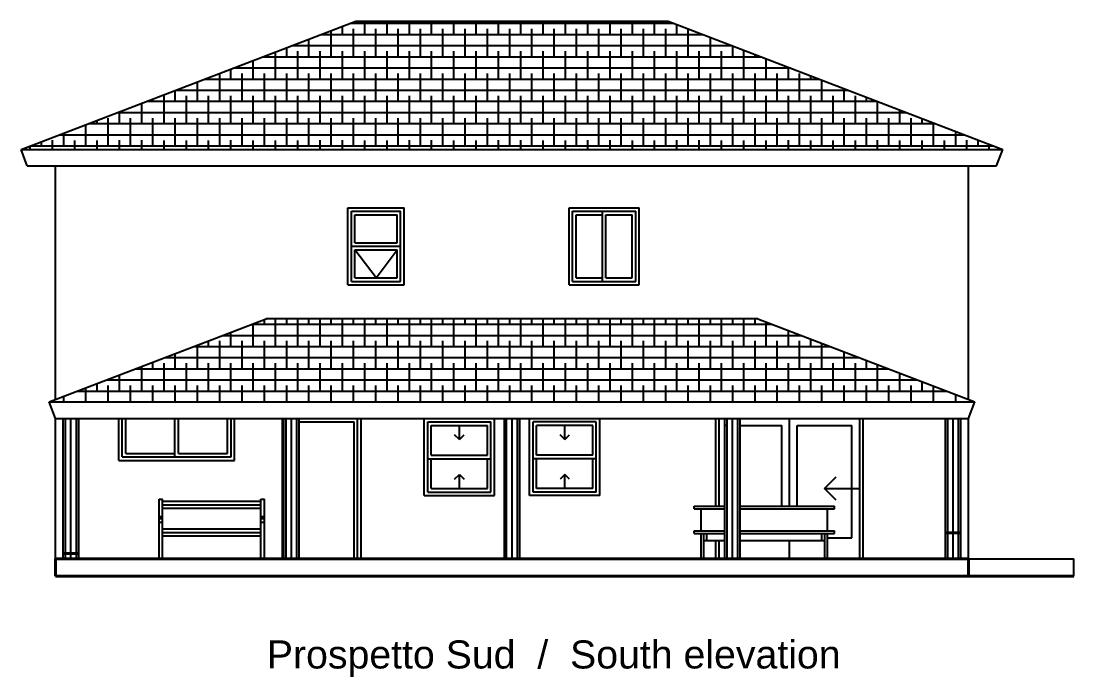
# Model space of a CAD drawing. Header units: millimetres. Extents: x 2491 to 2548.8, y 1338.3 to 1412.1.
# Drawn here: x 2531.46 to 2546.45, y 1376.29 to 1385.63 of the extents above; entities that cross this region are included whole.
import ezdxf

# ---------------------------------------------------------------- set-up
doc = ezdxf.new("R2010")
doc.units = ezdxf.units.MM
for name, color, linetype, lineweight in [('ARREDI attrezzature - furniture', 175, 'Continuous', 9), ('MURATURA sezioni - section wall', 7, 'Continuous', 40), ('PROIEZIONI - projections', 145, 'Continuous', 13), ('PROIEZIONI finissime - fine lines', 251, 'Continuous', 9)]:
    doc.layers.add(name, color=color, linetype=linetype, lineweight=lineweight)
doc.layers.add('COPERTURA - roof', color=25, linetype='Continuous')
doc.layers.add('SCRITTE - txt', color=252, linetype='Continuous')
doc.styles.get("Standard").update_dxf_attribs({"font": 'arial.ttf'})
pattern_1 = [(0, (0, 2.0912), (4e-17, 0.15875), []), (90, (0, 2.0912), (-0.15875, 0.3175), [0.396875, -0.238125])]

msp = doc.modelspace()

# ---------------------------------------------------------------- hatches: boundary and pattern name
at = {"layer": 'COPERTURA - roof'}
h = msp.add_hatch(dxfattribs=at)
h.set_pattern_fill('ANSI38', color=256, scale=0.05, angle=315, style=0)
h.set_pattern_definition(pattern_1)
h.paths.add_polyline_path([(2540.67, 1385.63), (2536.22, 1385.63), (2531.456, 1383.801), (2545.435, 1383.801)])
h = msp.add_hatch(dxfattribs=at)
h.set_pattern_fill('ANSI38', color=256, scale=0.05, angle=315, style=0)
h.set_pattern_definition(pattern_1)
h.paths.add_polyline_path([(2545.036, 1380.204), (2541.947, 1381.389), (2534.946, 1381.39), (2531.856, 1380.204)])

# ---------------------------------------------------------------- linework, layer by layer
at = {"layer": 'ARREDI attrezzature - furniture', "linetype": 'Continuous', "lineweight": -3}
for p, q in [((2533.421, 1377.971), (2533.421, 1378.821)), ((2533.421, 1378.821), (2533.471, 1378.821)), ((2533.471, 1378.791), (2533.471, 1378.821)), ((2533.471, 1377.971), (2533.471, 1378.821)), ((2534.871, 1378.791), (2534.871, 1378.821)), ((2534.871, 1378.821), (2534.921, 1378.821)), ((2534.871, 1377.971), (2534.871, 1378.821)), ((2534.921, 1377.971), (2534.921, 1378.821)), ((2533.471, 1378.716), (2533.471, 1378.791)), ((2533.471, 1378.791), (2534.871, 1378.791)), ((2533.471, 1378.741), (2534.871, 1378.741)), ((2533.471, 1378.691), (2534.871, 1378.691)), ((2534.871, 1378.716), (2534.871, 1378.791)), ((2541.039, 1378.681), (2541.039, 1378.721)), ((2541.039, 1378.721), (2541.477, 1378.721)), ((2541.039, 1378.681), (2541.139, 1378.681)), ((2541.139, 1378.371), (2541.139, 1378.681)), ((2541.139, 1378.681), (2541.477, 1378.681)), ((2541.696, 1378.721), (2543.039, 1378.721)), ((2541.696, 1378.681), (2542.939, 1378.681)), ((2542.939, 1378.371), (2542.939, 1378.681)), ((2542.939, 1378.681), (2543.039, 1378.681)), ((2543.039, 1378.681), (2543.039, 1378.721)), ((2533.421, 1378.571), (2533.471, 1378.571)), ((2533.421, 1378.546), (2533.471, 1378.546)), ((2534.871, 1378.571), (2534.921, 1378.571)), ((2534.871, 1378.546), (2534.921, 1378.546)), ((2533.421, 1378.491), (2533.471, 1378.491)), ((2533.471, 1378.296), (2533.471, 1378.396)), ((2533.471, 1378.396), (2534.871, 1378.396)), ((2533.507, 1378.396), (2533.532, 1378.396)), ((2533.607, 1378.396), (2533.632, 1378.396)), ((2533.707, 1378.396), (2533.732, 1378.396)), ((2533.807, 1378.396), (2533.832, 1378.396)), ((2533.907, 1378.396), (2533.932, 1378.396)), ((2534.007, 1378.396), (2534.032, 1378.396)), ((2534.107, 1378.396), (2534.132, 1378.396)), ((2534.207, 1378.396), (2534.232, 1378.396)), ((2534.307, 1378.396), (2534.332, 1378.396)), ((2534.407, 1378.396), (2534.432, 1378.396)), ((2534.507, 1378.396), (2534.532, 1378.396)), ((2534.607, 1378.396), (2534.632, 1378.396)), ((2534.707, 1378.396), (2534.732, 1378.396)), ((2534.807, 1378.396), (2534.832, 1378.396)), ((2534.871, 1378.491), (2534.921, 1378.491)), ((2534.871, 1378.296), (2534.871, 1378.396)), ((2541.039, 1378.331), (2541.039, 1378.371)), ((2541.039, 1378.371), (2541.139, 1378.371)), ((2541.139, 1378.371), (2541.477, 1378.371)), ((2541.696, 1378.371), (2542.939, 1378.371)), ((2542.939, 1378.371), (2543.039, 1378.371)), ((2543.039, 1378.331), (2543.039, 1378.371)), ((2533.471, 1378.346), (2534.871, 1378.346)), ((2533.471, 1377.971), (2533.471, 1378.296)), ((2533.471, 1378.296), (2534.871, 1378.296)), ((2534.871, 1377.971), (2534.871, 1378.296)), ((2541.039, 1378.331), (2541.139, 1378.331)), ((2541.139, 1377.971), (2541.139, 1378.331)), ((2541.139, 1378.331), (2541.477, 1378.331)), ((2541.179, 1378.231), (2541.179, 1378.331)), ((2541.179, 1377.971), (2541.179, 1378.231)), ((2541.179, 1378.231), (2541.477, 1378.231)), ((2541.219, 1378.231), (2541.219, 1378.331)), ((2541.696, 1378.331), (2542.939, 1378.331)), ((2541.696, 1378.231), (2542.899, 1378.231)), ((2542.859, 1378.231), (2542.859, 1378.331)), ((2542.899, 1378.231), (2542.899, 1378.331)), ((2542.899, 1377.971), (2542.899, 1378.231)), ((2542.939, 1377.971), (2542.939, 1378.331)), ((2542.939, 1378.331), (2543.039, 1378.331)), ((2533.421, 1377.971), (2533.471, 1377.971)), ((2534.871, 1377.971), (2534.921, 1377.971))]:
    msp.add_line(p, q, dxfattribs=at)
at = {"layer": 'MURATURA sezioni - section wall', "color": 251}
for p, q in [((2544.617, 1378.34), (2544.836, 1378.34)), ((2532.057, 1378.048), (2532.276, 1378.048))]:
    msp.add_line(p, q, dxfattribs=at)
at = {"layer": 'MURATURA sezioni - section wall'}
for p, q in [((2531.946, 1377.721), (2531.946, 1377.971)), ((2531.946, 1377.971), (2544.946, 1377.971)), ((2531.946, 1377.971), (2543.896, 1377.971)), ((2544.946, 1377.721), (2544.946, 1377.971)), ((2544.946, 1377.721), (2531.946, 1377.721)), ((2544.946, 1377.721), (2546.446, 1377.721))]:
    msp.add_line(p, q, dxfattribs=at)
at = {"layer": 'PROIEZIONI - projections', "linetype": 'Continuous', "lineweight": -3}
for p, q in [((2531.456, 1383.801), (2536.22, 1385.63)), ((2536.22, 1385.63), (2540.67, 1385.63)), ((2540.67, 1385.63), (2545.435, 1383.801)), ((2531.456, 1383.801), (2545.435, 1383.801)), ((2531.545, 1383.567), (2531.456, 1383.801)), ((2545.345, 1383.567), (2545.435, 1383.801)), ((2531.545, 1383.567), (2545.345, 1383.567)), ((2531.946, 1380.238), (2531.946, 1383.567)), ((2544.946, 1380.238), (2544.946, 1383.567)), ((2536.11, 1381.871), (2536.11, 1382.971)), ((2536.11, 1382.971), (2536.91, 1382.971)), ((2536.91, 1381.871), (2536.91, 1382.971)), ((2539.257, 1381.871), (2539.257, 1382.971)), ((2539.257, 1382.971), (2540.257, 1382.971)), ((2540.257, 1381.871), (2540.257, 1382.971)), ((2536.11, 1381.871), (2536.91, 1381.871)), ((2539.257, 1381.871), (2540.257, 1381.871)), ((2531.856, 1380.204), (2534.946, 1381.39)), ((2541.947, 1381.389), (2534.946, 1381.39)), ((2541.947, 1381.389), (2545.036, 1380.204)), ((2531.856, 1380.204), (2545.036, 1380.204)), ((2531.946, 1379.97), (2531.856, 1380.204)), ((2544.947, 1379.97), (2545.036, 1380.204)), ((2531.946, 1377.971), (2531.946, 1379.97)), ((2531.946, 1379.97), (2544.947, 1379.97)), ((2532.846, 1379.371), (2532.846, 1379.97)), ((2534.496, 1379.371), (2534.496, 1379.97)), ((2536.296, 1377.971), (2536.296, 1379.97)), ((2537.196, 1378.871), (2537.196, 1379.97)), ((2538.196, 1378.871), (2538.196, 1379.97)), ((2538.696, 1378.871), (2538.696, 1379.97)), ((2539.696, 1378.871), (2539.696, 1379.97)), ((2541.346, 1378.721), (2541.346, 1379.97)), ((2543.446, 1377.971), (2543.446, 1379.97)), ((2544.946, 1377.971), (2544.946, 1379.97)), ((2532.846, 1379.371), (2534.496, 1379.371)), ((2537.196, 1378.871), (2538.196, 1378.871)), ((2539.696, 1378.871), (2538.696, 1378.871)), ((2541.346, 1377.971), (2541.346, 1378.231))]:
    msp.add_line(p, q, dxfattribs=at)
at = {"layer": 'PROIEZIONI finissime - fine lines', "linetype": 'Continuous', "lineweight": -3}
for p, q in [((2536.16, 1381.921), (2536.16, 1382.921)), ((2536.16, 1382.921), (2536.86, 1382.921)), ((2536.21, 1382.471), (2536.21, 1382.871)), ((2536.21, 1382.871), (2536.81, 1382.871)), ((2536.81, 1382.471), (2536.81, 1382.871)), ((2536.86, 1381.921), (2536.86, 1382.921)), ((2539.307, 1381.921), (2539.307, 1382.921)), ((2539.307, 1382.921), (2540.207, 1382.921)), ((2539.357, 1381.971), (2539.357, 1382.871)), ((2539.357, 1382.871), (2539.732, 1382.871)), ((2539.732, 1381.921), (2539.732, 1382.921)), ((2539.782, 1381.971), (2539.782, 1382.871)), ((2539.782, 1382.871), (2540.157, 1382.871)), ((2540.157, 1381.971), (2540.157, 1382.871)), ((2540.207, 1381.921), (2540.207, 1382.921)), ((2536.16, 1382.421), (2536.86, 1382.421)), ((2536.21, 1382.471), (2536.81, 1382.471)), ((2536.21, 1381.971), (2536.21, 1382.371)), ((2536.21, 1382.371), (2536.81, 1382.371)), ((2536.51, 1381.971), (2536.21, 1382.371)), ((2536.51, 1381.971), (2536.81, 1382.371)), ((2536.81, 1381.971), (2536.81, 1382.371)), ((2536.21, 1381.971), (2536.81, 1381.971)), ((2539.357, 1381.971), (2539.732, 1381.971)), ((2539.782, 1381.971), (2540.157, 1381.971)), ((2536.16, 1381.921), (2536.86, 1381.921)), ((2539.307, 1381.921), (2540.207, 1381.921)), ((2532.057, 1377.971), (2532.057, 1379.97)), ((2532.089, 1377.971), (2532.089, 1379.97)), ((2532.166, 1377.971), (2532.166, 1379.97)), ((2532.243, 1377.971), (2532.243, 1379.97)), ((2532.276, 1377.971), (2532.276, 1379.97)), ((2532.896, 1379.421), (2532.896, 1379.97)), ((2532.946, 1379.471), (2532.946, 1379.97)), ((2533.646, 1379.421), (2533.646, 1379.97)), ((2533.696, 1379.471), (2533.696, 1379.97)), ((2534.396, 1379.471), (2534.396, 1379.97)), ((2534.446, 1379.421), (2534.446, 1379.97)), ((2535.176, 1377.971), (2535.176, 1379.97)), ((2535.197, 1377.971), (2535.197, 1379.97)), ((2535.229, 1377.971), (2535.229, 1379.97)), ((2535.306, 1377.971), (2535.306, 1379.97)), ((2535.383, 1377.971), (2535.383, 1379.97)), ((2535.416, 1377.971), (2535.416, 1379.97)), ((2535.416, 1379.921), (2536.196, 1379.921)), ((2536.196, 1377.971), (2536.196, 1379.921)), ((2536.246, 1377.971), (2536.246, 1379.97)), ((2537.246, 1378.921), (2537.246, 1379.921)), ((2537.246, 1379.921), (2538.146, 1379.921)), ((2537.246, 1379.921), (2538.096, 1379.921)), ((2537.296, 1379.446), (2537.296, 1379.871)), ((2537.296, 1379.871), (2538.096, 1379.871)), ((2537.696, 1379.671), (2537.696, 1379.871)), ((2538.096, 1379.446), (2538.096, 1379.871)), ((2538.146, 1378.921), (2538.146, 1379.921)), ((2538.337, 1377.971), (2538.337, 1379.97)), ((2538.369, 1377.971), (2538.369, 1379.97)), ((2538.446, 1377.971), (2538.446, 1379.97)), ((2538.523, 1377.971), (2538.523, 1379.97)), ((2538.556, 1377.971), (2538.556, 1379.97)), ((2538.746, 1378.921), (2538.746, 1379.921)), ((2539.646, 1379.921), (2538.746, 1379.921)), ((2539.646, 1379.921), (2538.796, 1379.921)), ((2538.796, 1379.446), (2538.796, 1379.871)), ((2539.596, 1379.871), (2538.796, 1379.871)), ((2539.196, 1379.671), (2539.196, 1379.871)), ((2539.596, 1379.446), (2539.596, 1379.871)), ((2539.646, 1378.921), (2539.646, 1379.921)), ((2541.396, 1378.721), (2541.396, 1379.97)), ((2541.477, 1377.971), (2541.477, 1379.97)), ((2541.507, 1379.871), (2541.477, 1379.871)), ((2541.507, 1378.721), (2541.507, 1379.871)), ((2541.509, 1377.971), (2541.509, 1379.97)), ((2541.586, 1377.971), (2541.586, 1379.97)), ((2541.663, 1377.971), (2541.663, 1379.97)), ((2541.696, 1377.971), (2541.696, 1379.97)), ((2541.696, 1379.871), (2542.285, 1379.871)), ((2542.285, 1378.721), (2542.285, 1379.871)), ((2542.396, 1378.721), (2542.396, 1379.97)), ((2542.507, 1378.721), (2542.507, 1379.871)), ((2542.507, 1379.871), (2543.285, 1379.871)), ((2543.285, 1378.271), (2543.285, 1379.871)), ((2543.396, 1377.971), (2543.396, 1379.97)), ((2544.617, 1377.971), (2544.617, 1379.97)), ((2544.649, 1377.971), (2544.649, 1379.97)), ((2544.726, 1377.971), (2544.726, 1379.97)), ((2544.803, 1377.971), (2544.803, 1379.97)), ((2544.836, 1377.971), (2544.836, 1379.97)), ((2537.696, 1379.671), (2537.629, 1379.737)), ((2537.696, 1379.671), (2537.763, 1379.737)), ((2539.196, 1379.671), (2539.129, 1379.737)), ((2539.196, 1379.671), (2539.263, 1379.737)), ((2532.896, 1379.421), (2534.446, 1379.421)), ((2532.946, 1379.471), (2533.646, 1379.471)), ((2533.696, 1379.471), (2534.396, 1379.471)), ((2537.296, 1379.446), (2538.096, 1379.446)), ((2539.596, 1379.446), (2538.796, 1379.446)), ((2537.246, 1379.396), (2538.146, 1379.396)), ((2537.296, 1378.971), (2537.296, 1379.396)), ((2538.096, 1378.971), (2538.096, 1379.396)), ((2539.646, 1379.396), (2538.746, 1379.396)), ((2538.796, 1378.971), (2538.796, 1379.396)), ((2539.596, 1378.971), (2539.596, 1379.396)), ((2537.629, 1379.104), (2537.696, 1379.171)), ((2537.696, 1378.971), (2537.696, 1379.171)), ((2537.696, 1379.171), (2537.763, 1379.104)), ((2539.196, 1379.171), (2539.129, 1379.104)), ((2539.196, 1378.971), (2539.196, 1379.171)), ((2539.263, 1379.104), (2539.196, 1379.171)), ((2542.896, 1378.971), (2543.063, 1379.137)), ((2537.296, 1378.971), (2538.096, 1378.971)), ((2539.596, 1378.971), (2538.796, 1378.971)), ((2542.896, 1378.971), (2543.396, 1378.971)), ((2543.063, 1378.804), (2542.896, 1378.971)), ((2537.246, 1378.921), (2538.146, 1378.921)), ((2539.646, 1378.921), (2538.746, 1378.921)), ((2541.396, 1377.971), (2541.396, 1378.231)), ((2542.396, 1377.971), (2542.396, 1378.231)), ((2542.939, 1378.271), (2543.285, 1378.271)), ((2544.946, 1377.971), (2546.446, 1377.971)), ((2546.446, 1377.721), (2546.446, 1377.971))]:
    msp.add_line(p, q, dxfattribs=at)

# ---------------------------------------------------------------- texts
at = {"layer": 'SCRITTE - txt'}
msp.add_text('Prospetto Sud  /  South elevation', height=0.4, dxfattribs=at).set_placement((2534.955, 1376.408))

doc.saveas('drawing.dxf')
